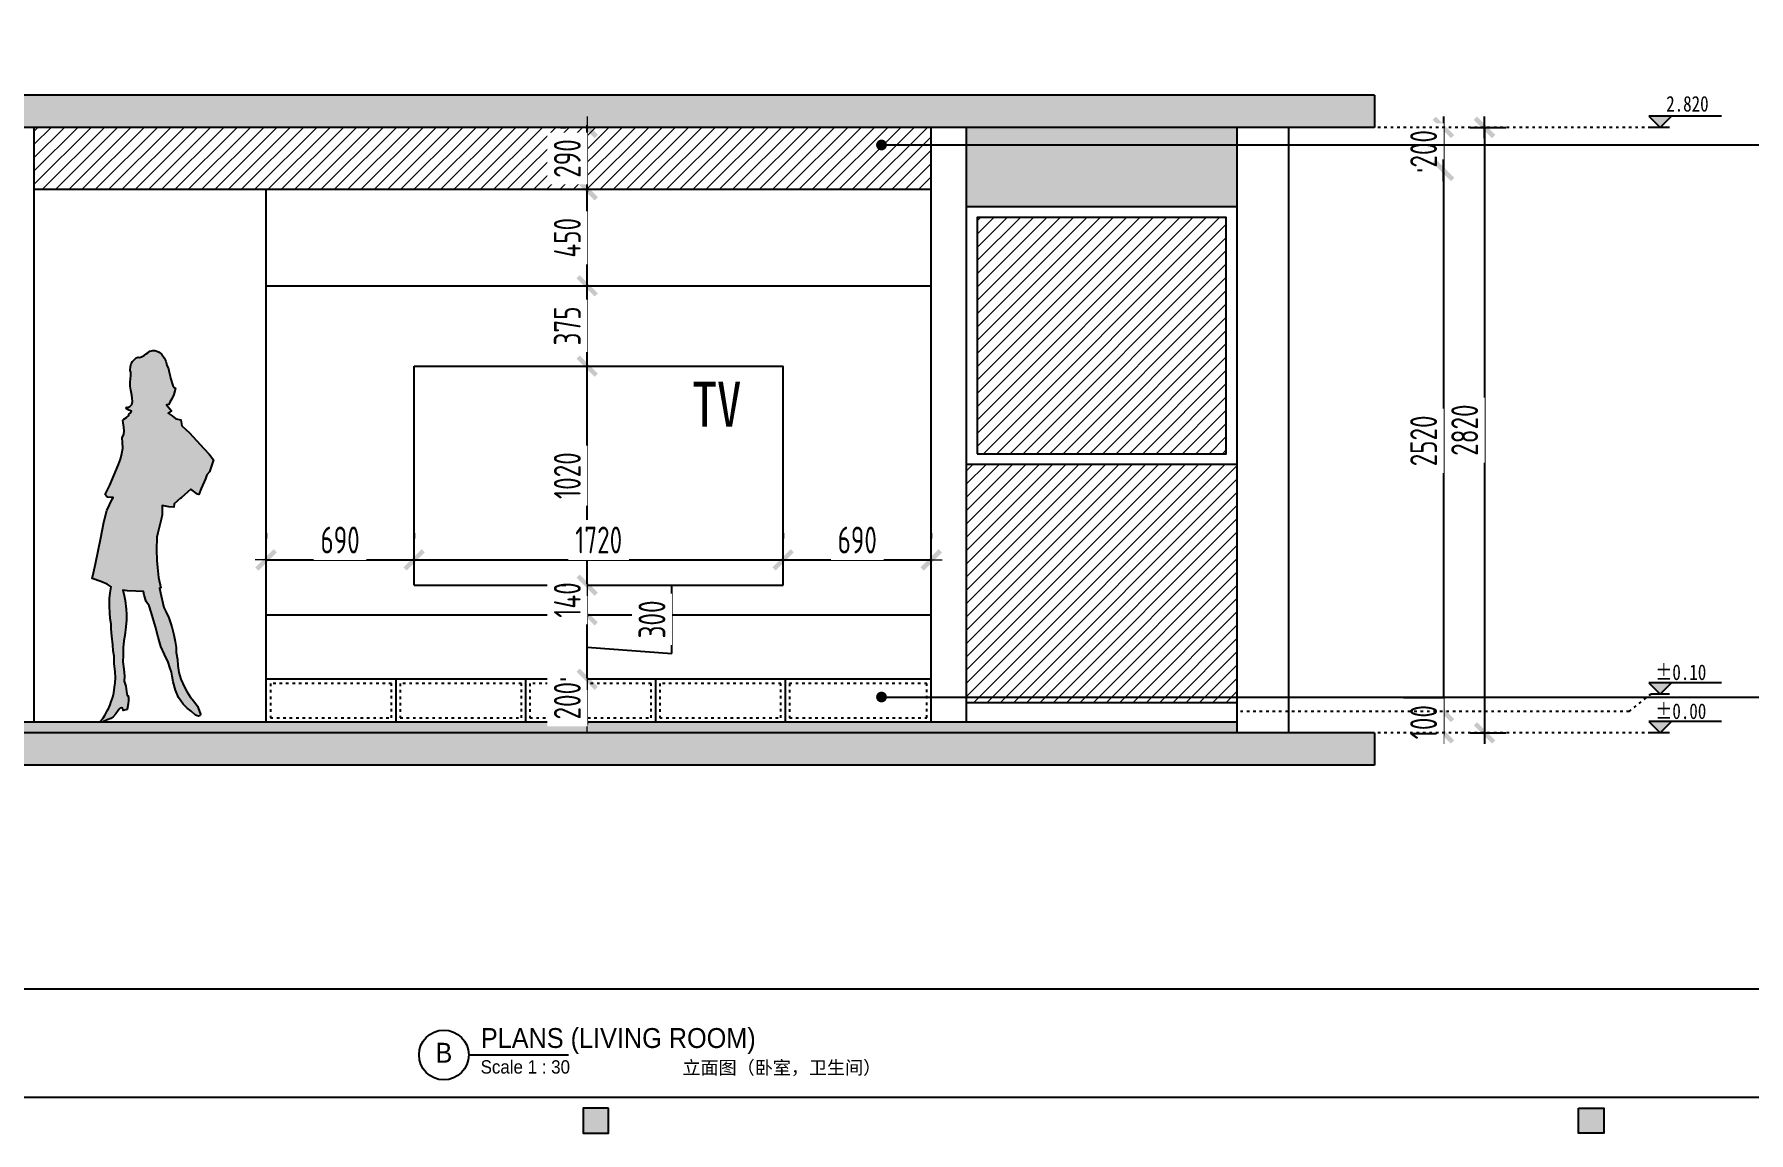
# Model space of a CAD drawing. Header units: inches. Extents: x 600 to 250244, y -404780 to 1000.
# Drawn here: x 225645 to 233634, y -304744 to -299630 of the extents above; entities that cross this region are included whole.
import ezdxf
from ezdxf.enums import TextEntityAlignment as Align
from ezdxf.xclip import XClip

# ---------------------------------------------------------------- set-up
doc = ezdxf.new("R2010")
doc.units = ezdxf.units.IN
doc.header["$MEASUREMENT"] = 0
doc.header["$XCLIPFRAME"] = 2
doc.linetypes.add('ACAD_ISO03W100', pattern=[30, 12, -18])
doc.linetypes.add('DOTE', pattern=[2.42, 2, -0.2, 0.02, -0.2])
for name, color, linetype in [('15开关布置图-YJ', 2, 'Continuous'), ('A图框', 7, 'Continuous'), ('D-ARCHI', 250, 'Continuous'), ('EL-HATCH', 136, 'Continuous'), ('IBS-003-建筑窗框', 3, 'Continuous'), ('IBS-050-建筑文字标注', 50, 'Continuous'), ('IBS-182-原建筑非承重墙', 150, 'Continuous'), ('IBS-63-原建筑窗', 63, 'Continuous'), ('IDS-040-固定高家具', 40, 'Continuous'), ('IFF-51-活动家具', 51, 'Continuous'), ('IQT-1-图框', 1, 'Continuous'), ('IRC-30-天花轮廓线', 30, 'Continuous')]:
    doc.layers.add(name, color=color, linetype=linetype)
doc.layers.add('地面铺装内线', color=251, linetype='Continuous', lineweight=5)
doc.layers.add('天棚材质标注', color=2, linetype='Continuous', lineweight=5)
doc.styles.add('HBA-DIMT', font='ARCHS.SHX', dxfattribs={"width": 0.8})
doc.styles.add('OPT', font='OPUSTN-H.SHX')
doc.styles.get("Standard").update_dxf_attribs({"font": 'arial.ttf'})
doc.styles.add('宋体', font='SimSun.ttf', dxfattribs={"width": 0.8})
doc.dimstyles.new('HBA_40', dxfattribs={"dimscale": 50, "dimtxt": 2.5, "dimasz": 0.1, "dimexe": 2, "dimexo": 2.5, "dimgap": 0.6, "dimtad": 1, "dimdec": 0, "dimrnd": 5, "dimzin": 0, "dimtxsty": 'HBA-DIMT', "dimblk": 'HBA_DIMENSION_TICK', "dimblk1": 'HBA_DIMENSION_TICK', "dimblk2": 'HBA_DIMENSION_TICK', "dimcen": 0.125, "dimclrd": 44, "dimclre": 44, "dimclrt": 2, "dimadec": 0, "dimazin": 0, "dimtfac": 1, "dimtdec": 0, "dimtix": 1, "dimtmove": 1, "dimatfit": 3, "dimldrblk": 'HBA_Leader_Dot', "dimfxl": 0, "dimtvp": 1, "dimtfill": 1, "dimtolj": 1, "dimtzin": 0, "dimarcsym": 0})
pattern_1 = [(45, (-75.607, 0), (-30.9359217, 30.9359217), [])]

# ---------------------------------------------------------------- blocks, each defined once
blk = doc.blocks.new('thytyhy')
at = {"layer": 'D-ARCHI', "color": 251, "linetype": 'DOTE', "lineweight": 5, "ltscale": 200}
for p, q in [((283241.1, -275458.4), (262913.9, -275458.4)), ((283241.1, -276968.6), (262901.1, -276968.6)), ((283241.1, -280178.6), (262913.9, -280178.6))]:
    blk.add_line(p, q, dxfattribs=at)
at = {"layer": 'IBS-003-建筑窗框', "color": 251, "ltscale": 10}
for p, q in [((277721.1, -275338.4), (272181.1, -275338.4)), ((277491.1, -275578.4), (272421.1, -275578.4))]:
    blk.add_line(p, q, dxfattribs=at)
at = {"layer": 'IBS-63-原建筑窗'}
blk.add_line((277611.1, -275458.4), (272301.1, -275458.4), dxfattribs=at)
blk = doc.blocks.new('gegeg')
at = {"layer": 'A图框'}
h = blk.add_hatch(color=256, dxfattribs=at)
h.dxf.hatch_style = 1
h.paths.add_polyline_path([(147800, -57733), (147975, -57733), (147975, -57558), (147800, -57558)])
h = blk.add_hatch(color=256, dxfattribs=at)
h.dxf.hatch_style = 1
h.paths.add_polyline_path([(154931, -57558), (154756, -57558), (154756, -57733), (154931, -57733)])
blk.add_line((133887, -57482), (161887, -57482), dxfattribs=at)
for points in [[(147975, -57558), (147800, -57558), (147800, -57733), (147975, -57733)], [(154756, -57558), (154931, -57558), (154931, -57733), (154756, -57733)]]:
    blk.add_lwpolyline(points, close=True, dxfattribs=at)
blk = doc.blocks.new('TITLE')
at = {"color": 0}
blk.add_line((0, 0), (30.14, 0), dxfattribs=at)
at = {"color": 160}
blk.add_circle((-7.5, 0), 7.5, dxfattribs=at)
at = {"color": 0, "style": 'OPT', "width": 0.95}
for tag, p, height in [('TITLE', (3.68, 2.12), 6), ('SCALE', (3.6, -5.61), 4.02)]:
    blk.add_attdef(tag, p, '', height=height, dxfattribs=at)
blk.add_attdef('NO', text='', height=6, dxfattribs=at).set_placement((-7.5, 0), align=Align.MIDDLE_CENTER)
blk = doc.blocks.new('HBA_DIMENSION_TICK')
at = {"color": 0, "linetype": 'ByBlock'}
for p, q in [((-10, 0), (0, 0)), ((0, 0), (10, 0))]:
    blk.add_line(p, q, dxfattribs=at)
at = {"color": 50, "linetype": 'ByBlock'}
blk.add_solid([(-10, -7), (-7, -10), (7, 10), (10, 7)], dxfattribs=at)
blk = doc.blocks.new('*D863')
at = {"color": 44, "lineweight": -2, "ltscale": 3, "transparency": 16777216}
for p, q in [((232091.3, -300062.8), (232111.8, -300062.8)), ((232211.8, -300057.8), (232211.8, -300052.8)), ((232211.8, -300062.8), (232211.8, -300262.8)), ((232091.3, -300262.8), (232111.8, -300262.8)), ((232211.8, -300267.8), (232211.8, -300272.8))]:
    blk.add_line(p, q, dxfattribs=at)
at = {"color": 44, "lineweight": -2, "ltscale": 3, "transparency": 16777216, "xscale": 5, "yscale": 5, "zscale": 5}
for p, rotation in [((232211.8, -300062.8), 270), ((232211.8, -300262.8), 90)]:
    blk.add_blockref('HBA_DIMENSION_TICK', p, dxfattribs=dict(at, rotation=rotation))
at = {"color": 2, "ltscale": 3, "transparency": 16777216, "insert": (232119.3, -300162.8), "char_height": 125, "attachment_point": 5, "rotation": 90, "style": 'HBA-DIMT', "bg_fill": 3, "box_fill_scale": 1.25, "bg_fill_color": 256, "bg_fill_true_color": 13158600, "bg_fill_transparency": 0}
blk.add_mtext('\\A1;200', dxfattribs=at)
at = {"layer": 'Defpoints', "color": 0, "ltscale": 3, "transparency": 16777216}
for p in [(232216.3, -300062.8), (232211.8, -300262.8), (232216.3, -300262.8)]:
    blk.add_point(p, dxfattribs=at)
blk = doc.blocks.new('HBA_Leader_Dot')
at = {"color": 0, "linetype": 'ByBlock'}
blk.add_line((-5, 0), (-10, 0), dxfattribs=at)
at = {"color": 0, "linetype": 'ByBlock', "const_width": 5}
blk.add_lwpolyline([(-2.5, 0, 1), (2.5, 0, 1)], format="xyb", close=True, dxfattribs=at)
blk = doc.blocks.new('*D864')
at = {"color": 44, "lineweight": -2, "ltscale": 3, "transparency": 16777216}
for p, q in [((232091.3, -300262.8), (232111.8, -300262.8)), ((232211.8, -300267.8), (232211.8, -302777.8)), ((232086.8, -302782.8), (232111.8, -302782.8))]:
    blk.add_line(p, q, dxfattribs=at)
at = {"layer": 'Defpoints', "color": 0, "ltscale": 3, "transparency": 16777216}
for p in [(232216.3, -300262.8), (232211.8, -302782.8), (232211.8, -302782.8)]:
    blk.add_point(p, dxfattribs=at)
at = {"color": 44, "lineweight": -2, "ltscale": 3, "transparency": 16777216, "xscale": 5, "yscale": 5, "zscale": 5}
for p, rotation in [((232211.8, -300262.8), 90), ((232211.8, -302782.8), 270)]:
    blk.add_blockref('HBA_DIMENSION_TICK', p, dxfattribs=dict(at, rotation=rotation))
at = {"color": 2, "ltscale": 3, "transparency": 16777216, "insert": (232119.3, -301522.8), "char_height": 125, "attachment_point": 5, "rotation": 90, "style": 'HBA-DIMT', "bg_fill": 3, "box_fill_scale": 1.25, "bg_fill_color": 256, "bg_fill_true_color": 13158600, "bg_fill_transparency": 0}
blk.add_mtext('\\A1;2520', dxfattribs=at)
blk = doc.blocks.new('*D865')
at = {"color": 44, "lineweight": -2, "ltscale": 3, "transparency": 16777216}
for p, q in [((232086.8, -302782.8), (232111.8, -302782.8)), ((232211.8, -302777.8), (232211.8, -302772.8)), ((232211.8, -302782.8), (232211.8, -302882.8)), ((232086.8, -302882.8), (232111.8, -302882.8)), ((232211.8, -302887.8), (232211.8, -302892.8))]:
    blk.add_line(p, q, dxfattribs=at)
at = {"color": 44, "lineweight": -2, "ltscale": 3, "transparency": 16777216, "xscale": 5, "yscale": 5, "zscale": 5}
for p, rotation in [((232211.8, -302782.8), 270), ((232211.8, -302882.8), 90)]:
    blk.add_blockref('HBA_DIMENSION_TICK', p, dxfattribs=dict(at, rotation=rotation))
at = {"color": 2, "ltscale": 3, "transparency": 16777216, "insert": (232119.3, -302832.8), "char_height": 125, "attachment_point": 5, "rotation": 90, "style": 'HBA-DIMT', "bg_fill": 3, "box_fill_scale": 1.25, "bg_fill_color": 256, "bg_fill_true_color": 13158600, "bg_fill_transparency": 0}
blk.add_mtext('\\A1;100', dxfattribs=at)
at = {"layer": 'Defpoints', "color": 0, "ltscale": 3, "transparency": 16777216}
for p in [(232211.8, -302782.8), (232211.8, -302882.8), (232211.8, -302882.8)]:
    blk.add_point(p, dxfattribs=at)
blk = doc.blocks.new('*D866')
at = {"color": 44, "lineweight": -2, "ltscale": 3, "transparency": 16777216}
for p, q in [((232336.8, -300062.8), (232503.1, -300062.8)), ((232403.1, -300067.8), (232403.1, -302877.8)), ((232336.8, -302882.8), (232503.1, -302882.8))]:
    blk.add_line(p, q, dxfattribs=at)
at = {"layer": 'Defpoints', "color": 0, "ltscale": 3, "transparency": 16777216}
for p in [(232211.8, -300062.8), (232211.8, -302882.8), (232403.1, -302882.8)]:
    blk.add_point(p, dxfattribs=at)
at = {"color": 44, "lineweight": -2, "ltscale": 3, "transparency": 16777216, "xscale": 5, "yscale": 5, "zscale": 5}
for p, rotation in [((232403.1, -300062.8), 90), ((232403.1, -302882.8), 270)]:
    blk.add_blockref('HBA_DIMENSION_TICK', p, dxfattribs=dict(at, rotation=rotation))
at = {"color": 2, "ltscale": 3, "transparency": 16777216, "insert": (232310.6, -301472.8), "char_height": 125, "attachment_point": 5, "rotation": 90, "style": 'HBA-DIMT', "bg_fill": 3, "box_fill_scale": 1.25, "bg_fill_color": 256, "bg_fill_true_color": 13158600, "bg_fill_transparency": 0}
blk.add_mtext('\\A1;2820', dxfattribs=at)
blk = doc.blocks.new('A$C762F35E1')
at = {"layer": 'IBS-050-建筑文字标注', "linetype": 'ByBlock'}
h = blk.add_hatch(color=160, dxfattribs=at)
h.dxf.hatch_style = 1
h.paths.add_polyline_path([(122, 0), (0, 122), (243, 122)])
at = {"layer": 'IBS-050-建筑文字标注', "color": 160, "linetype": 'ByBlock'}
for p, q in [((0, 122), (122, 0)), ((781, 122), (0, 122)), ((223, 0), (20, 0)), ((243, 122), (122, 0))]:
    blk.add_line(p, q, dxfattribs=at)
blk = doc.blocks.new('*D868')
at = {"layer": '天棚材质标注', "color": 44, "lineweight": -2, "transparency": 16777216}
for p, q in [((228221.5, -302627.8), (228221.5, -302622.8)), ((228096.5, -302632.8), (228121.5, -302632.8)), ((228221.5, -302832.8), (228221.5, -302632.8)), ((228096.5, -302832.8), (228121.5, -302832.8)), ((228221.5, -302837.8), (228221.5, -302842.8))]:
    blk.add_line(p, q, dxfattribs=at)
at = {"layer": '天棚材质标注', "color": 44, "lineweight": -2, "transparency": 16777216, "xscale": 5, "yscale": 5, "zscale": 5}
for p, rotation in [((228221.5, -302632.8), 270), ((228221.5, -302832.8), 90)]:
    blk.add_blockref('HBA_DIMENSION_TICK', p, dxfattribs=dict(at, rotation=rotation))
at = {"layer": '天棚材质标注', "color": 2, "transparency": 16777216, "insert": (228129, -302732.8), "char_height": 125, "attachment_point": 5, "rotation": 90, "style": 'HBA-DIMT', "bg_fill": 3, "box_fill_scale": 1.25, "bg_fill_color": 256, "bg_fill_true_color": 13158600, "bg_fill_transparency": 0}
blk.add_mtext('\\A1;200', dxfattribs=at)
at = {"layer": 'Defpoints', "color": 0, "transparency": 16777216}
for p in [(228221.5, -302632.8), (228221.5, -302632.8), (228221.5, -302832.8)]:
    blk.add_point(p, dxfattribs=at)
blk = doc.blocks.new('*D869')
at = {"layer": 'Defpoints', "color": 0, "transparency": 16777216}
for p in [(228221.5, -302332.8), (228221.5, -302332.8), (228221.5, -302632.8)]:
    blk.add_point(p, dxfattribs=at)
at = {"layer": '天棚材质标注', "color": 44, "lineweight": -2, "transparency": 16777216}
for p, q in [((228615.9, -302512.8), (228615.9, -302195.7)), ((228096.5, -302332.8), (228121.5, -302332.8)), ((228221.5, -302627.8), (228221.5, -302337.8)), ((228221.5, -302482.8), (228615.9, -302512.8)), ((228096.5, -302632.8), (228121.5, -302632.8))]:
    blk.add_line(p, q, dxfattribs=at)
at = {"layer": '天棚材质标注', "color": 44, "lineweight": -2, "transparency": 16777216, "xscale": 5, "yscale": 5, "zscale": 5}
for p, rotation in [((228221.5, -302332.8), 90), ((228221.5, -302632.8), 270)]:
    blk.add_blockref('HBA_DIMENSION_TICK', p, dxfattribs=dict(at, rotation=rotation))
at = {"layer": '天棚材质标注', "color": 2, "transparency": 16777216, "insert": (228523.4, -302354.3), "char_height": 125, "attachment_point": 5, "rotation": 90, "style": 'HBA-DIMT', "bg_fill": 3, "box_fill_scale": 1.25, "bg_fill_color": 256, "bg_fill_true_color": 13158600, "bg_fill_transparency": 0}
blk.add_mtext('\\A1;300', dxfattribs=at)
blk = doc.blocks.new('*D870')
at = {"layer": '天棚材质标注', "color": 44, "lineweight": -2, "transparency": 16777216}
for p, q in [((228096.5, -302194.6), (228121.5, -302194.6)), ((228221.5, -302189.6), (228221.5, -302184.6)), ((228221.5, -302332.8), (228221.5, -302194.6)), ((228096.5, -302332.8), (228121.5, -302332.8)), ((228221.5, -302337.8), (228221.5, -302342.8))]:
    blk.add_line(p, q, dxfattribs=at)
at = {"layer": '天棚材质标注', "color": 44, "lineweight": -2, "transparency": 16777216, "xscale": 5, "yscale": 5, "zscale": 5}
for p, rotation in [((228221.5, -302194.6), 270), ((228221.5, -302332.8), 90)]:
    blk.add_blockref('HBA_DIMENSION_TICK', p, dxfattribs=dict(at, rotation=rotation))
at = {"layer": '天棚材质标注', "color": 2, "transparency": 16777216, "insert": (228129, -302263.7), "char_height": 125, "attachment_point": 5, "rotation": 90, "style": 'HBA-DIMT', "bg_fill": 3, "box_fill_scale": 1.25, "bg_fill_color": 256, "bg_fill_true_color": 13158600, "bg_fill_transparency": 0}
blk.add_mtext('\\A1;140', dxfattribs=at)
at = {"layer": 'Defpoints', "color": 0, "transparency": 16777216}
for p in [(228221.5, -302194.6), (228221.5, -302194.6), (228221.5, -302332.8)]:
    blk.add_point(p, dxfattribs=at)
blk = doc.blocks.new('*D871')
at = {"layer": 'Defpoints', "color": 0, "transparency": 16777216}
for p in [(228221.5, -301174.6), (228221.5, -301174.6), (228221.5, -302194.6)]:
    blk.add_point(p, dxfattribs=at)
at = {"layer": '天棚材质标注', "color": 44, "lineweight": -2, "transparency": 16777216}
for p, q in [((228096.5, -301174.6), (228121.5, -301174.6)), ((228221.5, -302189.6), (228221.5, -301179.6)), ((228096.5, -302194.6), (228121.5, -302194.6))]:
    blk.add_line(p, q, dxfattribs=at)
at = {"layer": '天棚材质标注', "color": 44, "lineweight": -2, "transparency": 16777216, "xscale": 5, "yscale": 5, "zscale": 5}
for p, rotation in [((228221.5, -301174.6), 90), ((228221.5, -302194.6), 270)]:
    blk.add_blockref('HBA_DIMENSION_TICK', p, dxfattribs=dict(at, rotation=rotation))
at = {"layer": '天棚材质标注', "color": 2, "transparency": 16777216, "insert": (228129, -301684.6), "char_height": 125, "attachment_point": 5, "rotation": 90, "style": 'HBA-DIMT', "bg_fill": 3, "box_fill_scale": 1.25, "bg_fill_color": 256, "bg_fill_true_color": 13158600, "bg_fill_transparency": 0}
blk.add_mtext('\\A1;1020', dxfattribs=at)
blk = doc.blocks.new('*D872')
at = {"layer": 'Defpoints', "color": 0, "transparency": 16777216}
for p in [(228221.5, -300800.7), (228221.5, -300800.7), (228221.5, -301174.6)]:
    blk.add_point(p, dxfattribs=at)
at = {"layer": '天棚材质标注', "color": 44, "lineweight": -2, "transparency": 16777216}
for p, q in [((228096.5, -300800.7), (228121.5, -300800.7)), ((228221.5, -301169.6), (228221.5, -300805.7)), ((228096.5, -301174.6), (228121.5, -301174.6))]:
    blk.add_line(p, q, dxfattribs=at)
at = {"layer": '天棚材质标注', "color": 44, "lineweight": -2, "transparency": 16777216, "xscale": 5, "yscale": 5, "zscale": 5}
for p, rotation in [((228221.5, -300800.7), 90), ((228221.5, -301174.6), 270)]:
    blk.add_blockref('HBA_DIMENSION_TICK', p, dxfattribs=dict(at, rotation=rotation))
at = {"layer": '天棚材质标注', "color": 2, "transparency": 16777216, "insert": (228129, -300987.6), "char_height": 125, "attachment_point": 5, "rotation": 90, "style": 'HBA-DIMT', "bg_fill": 3, "box_fill_scale": 1.25, "bg_fill_color": 256, "bg_fill_true_color": 13158600, "bg_fill_transparency": 0}
blk.add_mtext('\\A1;375', dxfattribs=at)
blk = doc.blocks.new('*D873')
at = {"layer": 'Defpoints', "color": 0, "transparency": 16777216}
for p in [(228221.5, -300352.8), (228221.5, -300352.8), (228221.5, -300800.7)]:
    blk.add_point(p, dxfattribs=at)
at = {"layer": '天棚材质标注', "color": 44, "lineweight": -2, "transparency": 16777216}
for p, q in [((228221.5, -300795.7), (228221.5, -300357.8)), ((228346.5, -300352.8), (228321.5, -300352.8)), ((228096.5, -300800.7), (228121.5, -300800.7))]:
    blk.add_line(p, q, dxfattribs=at)
at = {"layer": '天棚材质标注', "color": 44, "lineweight": -2, "transparency": 16777216, "xscale": 5, "yscale": 5, "zscale": 5}
for p, rotation in [((228221.5, -300352.8), 90), ((228221.5, -300800.7), 270)]:
    blk.add_blockref('HBA_DIMENSION_TICK', p, dxfattribs=dict(at, rotation=rotation))
at = {"layer": '天棚材质标注', "color": 2, "transparency": 16777216, "insert": (228129, -300576.8), "char_height": 125, "attachment_point": 5, "rotation": 90, "style": 'HBA-DIMT', "bg_fill": 3, "box_fill_scale": 1.25, "bg_fill_color": 256, "bg_fill_true_color": 13158600, "bg_fill_transparency": 0}
blk.add_mtext('\\A1;450', dxfattribs=at)
blk = doc.blocks.new('*D874')
at = {"layer": '天棚材质标注', "color": 44, "lineweight": -2, "transparency": 16777216}
for p, q in [((228096.5, -300062.8), (228121.5, -300062.8)), ((228221.5, -300057.8), (228221.5, -300052.8)), ((228221.5, -300352.8), (228221.5, -300062.8)), ((228221.5, -300357.8), (228221.5, -300362.8)), ((228346.5, -300352.8), (228321.5, -300352.8))]:
    blk.add_line(p, q, dxfattribs=at)
at = {"layer": '天棚材质标注', "color": 44, "lineweight": -2, "transparency": 16777216, "xscale": 5, "yscale": 5, "zscale": 5}
for p, rotation in [((228221.5, -300062.8), 270), ((228221.5, -300352.8), 90)]:
    blk.add_blockref('HBA_DIMENSION_TICK', p, dxfattribs=dict(at, rotation=rotation))
at = {"layer": '天棚材质标注', "color": 2, "transparency": 16777216, "insert": (228129, -300207.8), "char_height": 125, "attachment_point": 5, "rotation": 90, "style": 'HBA-DIMT', "bg_fill": 3, "box_fill_scale": 1.25, "bg_fill_color": 256, "bg_fill_true_color": 13158600, "bg_fill_transparency": 0}
blk.add_mtext('\\A1;290', dxfattribs=at)
at = {"layer": 'Defpoints', "color": 0, "transparency": 16777216}
for p in [(228221.5, -300062.8), (228221.5, -300062.8), (228221.5, -300352.8)]:
    blk.add_point(p, dxfattribs=at)
blk = doc.blocks.new('*D875')
at = {"layer": 'Defpoints', "color": 0, "transparency": 16777216}
for p in [(226725.1, -302076.9), (227415.1, -302076.9), (227415.1, -302076.9)]:
    blk.add_point(p, dxfattribs=at)
at = {"layer": '天棚材质标注', "color": 44, "lineweight": -2, "transparency": 16777216}
for p, q in [((226725.1, -301951.9), (226725.1, -301976.9)), ((227415.1, -301951.9), (227415.1, -301976.9)), ((226730.1, -302076.9), (227410.1, -302076.9))]:
    blk.add_line(p, q, dxfattribs=at)
at = {"layer": '天棚材质标注', "color": 44, "lineweight": -2, "transparency": 16777216, "xscale": 5, "yscale": 5, "zscale": 5, "rotation": 180}
blk.add_blockref('HBA_DIMENSION_TICK', (226725.1, -302076.9), dxfattribs=at)
at = {"layer": '天棚材质标注', "color": 44, "lineweight": -2, "transparency": 16777216, "xscale": 5, "yscale": 5, "zscale": 5}
blk.add_blockref('HBA_DIMENSION_TICK', (227415.1, -302076.9), dxfattribs=at)
at = {"layer": '天棚材质标注', "color": 2, "transparency": 16777216, "insert": (227070.1, -301984.4), "char_height": 125, "attachment_point": 5, "style": 'HBA-DIMT', "bg_fill": 3, "box_fill_scale": 1.25, "bg_fill_color": 256, "bg_fill_true_color": 13158600, "bg_fill_transparency": 0}
blk.add_mtext('\\A1;690', dxfattribs=at)
blk = doc.blocks.new('*D876')
at = {"layer": 'Defpoints', "color": 0, "transparency": 16777216}
for p in [(227415.1, -302076.9), (229135.1, -302076.9), (229135.1, -302076.9)]:
    blk.add_point(p, dxfattribs=at)
at = {"layer": '天棚材质标注', "color": 44, "lineweight": -2, "transparency": 16777216}
for p, q in [((227415.1, -301951.9), (227415.1, -301976.9)), ((229135.1, -301951.9), (229135.1, -301976.9)), ((227420.1, -302076.9), (229130.1, -302076.9))]:
    blk.add_line(p, q, dxfattribs=at)
at = {"layer": '天棚材质标注', "color": 44, "lineweight": -2, "transparency": 16777216, "xscale": 5, "yscale": 5, "zscale": 5, "rotation": 180}
blk.add_blockref('HBA_DIMENSION_TICK', (227415.1, -302076.9), dxfattribs=at)
at = {"layer": '天棚材质标注', "color": 44, "lineweight": -2, "transparency": 16777216, "xscale": 5, "yscale": 5, "zscale": 5}
blk.add_blockref('HBA_DIMENSION_TICK', (229135.1, -302076.9), dxfattribs=at)
at = {"layer": '天棚材质标注', "color": 2, "transparency": 16777216, "insert": (228275.1, -301984.4), "char_height": 125, "attachment_point": 5, "style": 'HBA-DIMT', "bg_fill": 3, "box_fill_scale": 1.25, "bg_fill_color": 256, "bg_fill_true_color": 13158600, "bg_fill_transparency": 0}
blk.add_mtext('\\A1;1720', dxfattribs=at)
blk = doc.blocks.new('*D877')
at = {"layer": 'Defpoints', "color": 0, "transparency": 16777216}
for p in [(229135.1, -302076.9), (229825.1, -302076.9), (229825.1, -302076.9)]:
    blk.add_point(p, dxfattribs=at)
at = {"layer": '天棚材质标注', "color": 44, "lineweight": -2, "transparency": 16777216}
for p, q in [((229135.1, -301951.9), (229135.1, -301976.9)), ((229825.1, -301951.9), (229825.1, -301976.9)), ((229140.1, -302076.9), (229820.1, -302076.9))]:
    blk.add_line(p, q, dxfattribs=at)
at = {"layer": '天棚材质标注', "color": 44, "lineweight": -2, "transparency": 16777216, "xscale": 5, "yscale": 5, "zscale": 5, "rotation": 180}
blk.add_blockref('HBA_DIMENSION_TICK', (229135.1, -302076.9), dxfattribs=at)
at = {"layer": '天棚材质标注', "color": 44, "lineweight": -2, "transparency": 16777216, "xscale": 5, "yscale": 5, "zscale": 5}
blk.add_blockref('HBA_DIMENSION_TICK', (229825.1, -302076.9), dxfattribs=at)
at = {"layer": '天棚材质标注', "color": 2, "transparency": 16777216, "insert": (229480.1, -301984.4), "char_height": 125, "attachment_point": 5, "style": 'HBA-DIMT', "bg_fill": 3, "box_fill_scale": 1.25, "bg_fill_color": 256, "bg_fill_true_color": 13158600, "bg_fill_transparency": 0}
blk.add_mtext('\\A1;690', dxfattribs=at)

msp = doc.modelspace()

# ---------------------------------------------------------------- hatches: boundary and pattern name
at = {"ltscale": 3}
h = msp.add_hatch(color=8, dxfattribs=at)
h.dxf.hatch_style = 1
h.paths.add_polyline_path([(231889.7, -300062.8), (231889.7, -299912.8), (223315.1, -299912.8), (223315.1, -300062.8)])
h = msp.add_hatch(color=8, dxfattribs=at)
h.dxf.hatch_style = 1
h.paths.add_polyline_path([(229989.5, -300062.8), (229989.5, -300432.8), (231249.7, -300432.8), (231249.7, -300062.8)])
h = msp.add_hatch(dxfattribs=at)
h.set_pattern_fill('AR-CONC', color=8)
h.set_pattern_definition([(50, (-351804.47, -67629.36), (182.18467, -15.939086), [19.05, -209.55]), (355, (-351804.47, -67629.36), (-35.24342, 191.056845), [15.24, -167.640584]), (100.451445, (-351789.3, -67630.7), (146.941247, 175.11775), [16.19001, -178.090245]), (46.1842, (-351804.47, -67578.56), (271.07904, -42.04233), [28.575, -314.325]), (96.63556, (-351781.88, -67582.07), (237.40413, 247.42612), [24.28502, -267.13561]), (351.18415, (-351804.47, -67578.56), (237.40413, 247.42612), [22.85997, -251.45973]), (21, (-351779.07, -67591.26), (151.61439, -102.265198), [19.05, -209.55]), (326, (-351779.07, -67591.26), (61.80203, 184.187966), [15.24, -167.64]), (71.451445, (-351766.44, -67599.79), (213.41642, 81.92277), [16.19001, -178.08994]), (37.5, (-351804.473, -67629.365), (3.088603, 84.555039), [0, -165.608, 0, -170.18, 0, -168.275]), (7.5, (-351804.47, -67629.365), (66.819663, 100.180575), [0, -97.028, 0, -161.798, 0, -64.135]), (327.5, (-351861.115, -67629.365), (135.590595, -5.728744), [0, -63.5, 0, -198.12, 0, -262.89]), (317.5, (-351886.52, -67629.36), (148.129181, 25.42649), [0, -82.55, 0, -131.572, 0, -186.69])])
h.paths.add_polyline_path([(223925.1, -302882.8), (231249.7, -302882.8), (231249.7, -302832.8), (223925.1, -302832.8)])
h = msp.add_hatch(color=8, dxfattribs=at)
h.dxf.hatch_style = 1
h.paths.add_polyline_path([(223315.1, -302882.8), (223315.1, -303032.8), (231889.7, -303032.8), (231889.7, -302882.8)])
at = {"layer": 'EL-HATCH'}
h = msp.add_hatch(color=160, dxfattribs=at)
h.set_gradient(color1=(39, 39, 241), color2=(184, 184, 184), tint=1)
h.paths.add_polyline_path([(226304.5, -301419.4), (226327.7, -301425.3), (226332.6, -301452.8), (226333.7, -301454.6), (226367, -301484.4), (226437.3, -301560.6), (226459.6, -301584.3), (226480.6, -301610.9), (226461.1, -301666.8), (226448.9, -301681), (226442.6, -301699.8), (226422.6, -301745.1), (226412.5, -301772.4), (226405.6, -301771.5), (226373.9, -301747.2), (226329, -301787.5), (226328.9, -301789.3), (226328.5, -301787.9), (226297.4, -301815.9), (226296.1, -301831.6), (226271.3, -301830.2), (226240.6, -301824.3), (226241.2, -301843.5), (226240.3, -301867.3), (226235.6, -301888.7), (226227.1, -301925.4), (226220.2, -301950.8), (226216.4, -301970.9), (226213.9, -302029.9), (226216.2, -302080.1), (226219.3, -302111.7), (226223.4, -302158.8), (226234.4, -302207.6), (226229, -302208.9), (226236, -302244), (226243.5, -302279.1), (226249.5, -302298.5), (226260.1, -302320.1), (226271.4, -302346.1), (226279.6, -302370.2), (226286.2, -302389.3), (226295, -302425.3), (226301.6, -302457), (226306, -302485.2), (226306, -302507.8), (226311.9, -302541.3), (226313.5, -302569.5), (226319.2, -302601.5), (226328, -302632.5), (226345.8, -302669.4), (226356.2, -302689.1), (226372.2, -302714.8), (226388.3, -302735.4), (226404.9, -302758.9), (226413.3, -302778.3), (226419.3, -302796.1), (226417.4, -302801.5), (226410.2, -302804.3), (226397, -302800.3), (226375.4, -302781.9), (226356.8, -302767.6), (226338.3, -302748.5), (226317.3, -302717.2), (226303.2, -302684.1), (226291.6, -302644.3), (226287.2, -302619.2), (226285, -302600.4), (226276.8, -302578.8), (226269, -302553.4), (226252.6, -302517.8), (226235.4, -302479.6), (226222.2, -302437.3), (226210.2, -302389.4), (226190.2, -302321.1), (226180.7, -302291.6), (226166.3, -302271.3), (226156.6, -302241.9), (226154.7, -302224.3), (226118.6, -302222), (226079.4, -302221.6), (226057.7, -302217.9), (226061.8, -302234.5), (226068.4, -302265.5), (226072.5, -302306.9), (226074.7, -302330.7), (226074.7, -302356.8), (226071.9, -302388.1), (226066.9, -302428.3), (226063.1, -302453.4), (226060, -302487), (226059.3, -302520.6), (226057.5, -302551.9), (226061.6, -302585.8), (226065, -302619), (226064.4, -302641.3), (226071, -302665.4), (226074.8, -302690.2), (226077.9, -302708.4), (226081, -302708.6), (226083.5, -302718), (226084.5, -302732.5), (226082, -302746.6), (226077.3, -302773), (226060, -302778.4), (226059.7, -302773), (226056.3, -302767.7), (226051.2, -302766.5), (226045.9, -302767.5), (226041.2, -302772.5), (226036.5, -302777.6), (226024.9, -302794.2), (226013.3, -302807.5), (226001.7, -302815.7), (225984.4, -302822.3), (225961.5, -302832.8), (225954.9, -302832.8), (225952.1, -302829.4), (225965, -302815.5), (225974.7, -302797.9), (225986.9, -302776.5), (225988.2, -302776.8), (225997.9, -302752.6), (226002.3, -302740.7), (226010.4, -302716.8), (226015.8, -302696.4), (226019.2, -302670.4), (226022.7, -302649.3), (226023.6, -302626.4), (226022, -302598.8), (226017.9, -302558.7), (226017, -302525.5), (226012.6, -302499.8), (226011, -302473.1), (226006.9, -302432.1), (226003.8, -302397.3), (226002.8, -302376.9), (225998.4, -302349.9), (225996.6, -302323.9), (225995, -302292.2), (225995.6, -302256.8), (225998.7, -302231), (226002.8, -302202.5), (225985.2, -302190.6), (225954.8, -302177.6), (225914.6, -302164), (225921.2, -302137.9), (225930.9, -302095.2), (225955.7, -301974.4), (225969.2, -301901.9), (225983.6, -301846.9), (226008, -301793.6), (226012.6, -301786.2), (225987.4, -301784.8), (225982.3, -301780.7), (225977, -301773.7), (225975.4, -301772), (225997.1, -301728.6), (226017.5, -301680.2), (226036.9, -301633.4), (226046.6, -301608.2), (226053.8, -301581.2), (226058.2, -301556.1), (226056, -301530.1), (226055.1, -301508.8), (226061.7, -301492.1), (226063.6, -301477), (226062.9, -301459.2), (226059.8, -301438.8), (226057.9, -301426.9), (226062.3, -301422.1), (226075.1, -301414.6), (226086.4, -301404.5), (226086.1, -301399.1), (226091.5, -301393.2), (226095.5, -301389.1), (226097.7, -301383.7), (226086.1, -301379.7), (226076.4, -301374.4), (226072.9, -301366.9), (226076.7, -301365.3), (226080.8, -301367.2), (226090.2, -301363.4), (226099.3, -301353.3), (226102.1, -301340.1), (226100.9, -301324.4), (226099.9, -301310.3), (226094.6, -301286.5), (226091.8, -301268), (226091.4, -301250.1), (226092.7, -301233.5), (226094.3, -301218.4), (226095.5, -301202.8), (226092.4, -301194.3), (226093.9, -301176.4), (226097.1, -301163.5), (226103, -301153.2), (226110.2, -301145.3), (226120.6, -301136.5), (226129.1, -301133.3), (226135, -301133.9), (226144.1, -301131), (226157.3, -301125), (226167, -301117.4), (226174.9, -301113), (226184.1, -301104.4), (226185.6, -301104.6), (226197.1, -301101.9), (226206.2, -301102.5), (226216.3, -301105.3), (226227, -301109.6), (226239.5, -301119.9), (226250.2, -301135.8), (226258.3, -301151.5), (226263.1, -301170.3), (226270.3, -301187.5), (226273.7, -301202.8), (226278.4, -301222), (226279.4, -301230.1), (226282.8, -301240.8), (226287.5, -301256.1), (226290.4, -301265.2), (226297, -301273.6), (226302.9, -301278), (226296, -301307.2), (226286.6, -301327), (226277.2, -301342.7), (226271.9, -301353.7), (226261.2, -301355), (226284.4, -301382.8), (226269.4, -301393.2), (226286.9, -301406.7)])
at = {"layer": '天棚材质标注'}
h = msp.add_hatch(dxfattribs=at)
h.set_pattern_fill('ANSI31', color=8, scale=350)
h.paths.add_polyline_path([(229825.1, -300352.8), (229825.1, -300062.8), (225645.1, -300062.8), (225645.1, -300352.8)])
h = msp.add_hatch(dxfattribs=at)
h.set_pattern_fill('ANSI31', color=8, scale=350)
h.set_pattern_definition(pattern_1)
h.paths.add_polyline_path([(231199.7, -301582.8), (231199.7, -300482.8), (230039.5, -300482.8), (230039.5, -301582.8)])
h = msp.add_hatch(dxfattribs=at)
h.set_pattern_fill('ANSI31', color=8, scale=350)
h.set_pattern_definition(pattern_1)
h.paths.add_polyline_path([(231249.7, -302742.8), (231249.7, -301632.8), (229989.5, -301632.8), (229989.5, -302742.8)])

# ---------------------------------------------------------------- linework, layer by layer
at = {"color": 6, "ltscale": 3}
for p, q in [((231889.7, -299912.8), (223315.1, -299912.8)), ((231889.7, -299912.8), (231889.7, -300062.8)), ((231889.7, -300062.8), (223315.1, -300062.8)), ((231249.7, -302742.8), (229989.5, -302742.8)), ((231249.7, -302832.8), (223955.1, -302832.8)), ((231889.7, -302882.8), (223315.1, -302882.8)), ((231889.7, -302882.8), (231889.7, -303032.8)), ((231889.7, -303032.8), (223315.1, -303032.8))]:
    msp.add_line(p, q, dxfattribs=at)
at = {"color": 251, "linetype": 'ACAD_ISO03W100'}
msp.add_line((233077.3, -302782.8), (233178.2, -302701.5), dxfattribs=at)
at = {"layer": 'EL-HATCH'}
msp.add_lwpolyline([(226304.5, -301419.4), (226327.7, -301425.3), (226332.6, -301452.8), (226333.7, -301454.6), (226367, -301484.4), (226437.3, -301560.6), (226459.6, -301584.3), (226480.6, -301610.9), (226461.1, -301666.8), (226448.9, -301681), (226442.6, -301699.8), (226422.6, -301745.1), (226412.5, -301772.4), (226405.6, -301771.5), (226373.9, -301747.2), (226329, -301787.5), (226328.9, -301789.3), (226328.5, -301787.9), (226297.4, -301815.9), (226296.1, -301831.6), (226271.3, -301830.2), (226240.6, -301824.3), (226241.2, -301843.5), (226240.3, -301867.3), (226235.6, -301888.7), (226227.1, -301925.4), (226220.2, -301950.8), (226216.4, -301970.9), (226213.9, -302029.9), (226216.2, -302080.1), (226219.3, -302111.7), (226223.4, -302158.8), (226234.4, -302207.6), (226229, -302208.9), (226236, -302244), (226243.5, -302279.1), (226249.5, -302298.5), (226260.1, -302320.1), (226271.4, -302346.1), (226279.6, -302370.2), (226286.2, -302389.3), (226295, -302425.3), (226301.6, -302457), (226306, -302485.2), (226306, -302507.8), (226311.9, -302541.3), (226313.5, -302569.5), (226319.2, -302601.5), (226328, -302632.5), (226345.8, -302669.4), (226356.2, -302689.1), (226372.2, -302714.8), (226388.3, -302735.4), (226404.9, -302758.9), (226413.3, -302778.3), (226419.3, -302796.1), (226417.4, -302801.5), (226410.2, -302804.3), (226397, -302800.3), (226375.4, -302781.9), (226356.8, -302767.6), (226338.3, -302748.5), (226317.3, -302717.2), (226303.2, -302684.1), (226291.6, -302644.3), (226287.2, -302619.2), (226285, -302600.4), (226276.8, -302578.8), (226269, -302553.4), (226252.6, -302517.8), (226235.4, -302479.6), (226222.2, -302437.3), (226210.2, -302389.4), (226190.2, -302321.1), (226180.7, -302291.6), (226166.3, -302271.3), (226156.6, -302241.9), (226154.7, -302224.3), (226118.6, -302222), (226079.4, -302221.6), (226057.7, -302217.9), (226061.8, -302234.5), (226068.4, -302265.5), (226072.5, -302306.9), (226074.7, -302330.7), (226074.7, -302356.8), (226071.9, -302388.1), (226066.9, -302428.3), (226063.1, -302453.4), (226060, -302487), (226059.3, -302520.6), (226057.5, -302551.9), (226061.6, -302585.8), (226065, -302619), (226064.4, -302641.3), (226071, -302665.4), (226074.8, -302690.2), (226077.9, -302708.4), (226081, -302708.6), (226083.5, -302718), (226084.5, -302732.5), (226082, -302746.6), (226077.3, -302773), (226060, -302778.4), (226059.7, -302773), (226056.3, -302767.7), (226051.2, -302766.5), (226045.9, -302767.5), (226041.2, -302772.5), (226036.5, -302777.6), (226024.9, -302794.2), (226013.3, -302807.5), (226001.7, -302815.7), (225984.4, -302822.3), (225961.5, -302832.8), (225954.9, -302832.8), (225952.1, -302829.4), (225965, -302815.5), (225974.7, -302797.9), (225986.9, -302776.5), (225988.2, -302776.8), (225997.9, -302752.6), (226002.3, -302740.7), (226010.4, -302716.8), (226015.8, -302696.4), (226019.2, -302670.4), (226022.7, -302649.3), (226023.6, -302626.4), (226022, -302598.8), (226017.9, -302558.7), (226017, -302525.5), (226012.6, -302499.8), (226011, -302473.1), (226006.9, -302432.1), (226003.8, -302397.3), (226002.8, -302376.9), (225998.4, -302349.9), (225996.6, -302323.9), (225995, -302292.2), (225995.6, -302256.8), (225998.7, -302231), (226002.8, -302202.5), (225985.2, -302190.6), (225954.8, -302177.6), (225914.6, -302164), (225921.2, -302137.9), (225930.9, -302095.2), (225955.7, -301974.4), (225969.2, -301901.9), (225983.6, -301846.9), (226008, -301793.6), (226012.6, -301786.2), (225987.4, -301784.8), (225982.3, -301780.7), (225977, -301773.7), (225975.4, -301772), (225997.1, -301728.6), (226017.5, -301680.2), (226036.9, -301633.4), (226046.6, -301608.2), (226053.8, -301581.2), (226058.2, -301556.1), (226056, -301530.1), (226055.1, -301508.8), (226061.7, -301492.1), (226063.6, -301477), (226062.9, -301459.2), (226059.8, -301438.8), (226057.9, -301426.9), (226062.3, -301422.1), (226075.1, -301414.6), (226086.4, -301404.5), (226086.1, -301399.1), (226091.5, -301393.2), (226095.5, -301389.1), (226097.7, -301383.7), (226086.1, -301379.7), (226076.4, -301374.4), (226072.9, -301366.9), (226076.7, -301365.3), (226080.8, -301367.2), (226090.2, -301363.4), (226099.3, -301353.3), (226102.1, -301340.1), (226100.9, -301324.4), (226099.9, -301310.3), (226094.6, -301286.5), (226091.8, -301268), (226091.4, -301250.1), (226092.7, -301233.5), (226094.3, -301218.4), (226095.5, -301202.8), (226092.4, -301194.3), (226093.9, -301176.4), (226097.1, -301163.5), (226103, -301153.2), (226110.2, -301145.3), (226120.6, -301136.5), (226129.1, -301133.3), (226135, -301133.9), (226144.1, -301131), (226157.3, -301125), (226167, -301117.4), (226174.9, -301113), (226184.1, -301104.4), (226185.6, -301104.6), (226197.1, -301101.9), (226206.2, -301102.5), (226216.3, -301105.3), (226227, -301109.6), (226239.5, -301119.9), (226250.2, -301135.8), (226258.3, -301151.5), (226263.1, -301170.3), (226270.3, -301187.5), (226273.7, -301202.8), (226278.4, -301222), (226279.4, -301230.1), (226282.8, -301240.8), (226287.5, -301256.1), (226290.4, -301265.2), (226297, -301273.6), (226302.9, -301278), (226296, -301307.2), (226286.6, -301327), (226277.2, -301342.7), (226271.9, -301353.7), (226261.2, -301355), (226284.4, -301382.8), (226269.4, -301393.2), (226286.9, -301406.7)], close=True, dxfattribs=at)
at = {"layer": 'IBS-182-原建筑非承重墙'}
for p, q in [((225645.1, -302832.8), (225645.1, -300062.8)), ((229825.1, -302832.8), (229825.1, -300062.8)), ((229989.5, -302832.8), (229989.5, -300062.8)), ((231249.7, -300062.8), (231249.7, -302882.8)), ((231489.7, -300062.8), (231489.7, -302882.8)), ((226725.1, -302832.8), (226725.1, -300352.8))]:
    msp.add_line(p, q, dxfattribs=at)
at = {"layer": 'IBS-63-原建筑窗'}
msp.add_line((231249.7, -301632.8), (229989.5, -301632.8), dxfattribs=at)
msp.add_lwpolyline([(230039.5, -301582.8), (231199.7, -301582.8), (231199.7, -300482.8), (230039.5, -300482.8)], close=True, dxfattribs=at)
at = {"layer": 'IDS-040-固定高家具'}
for p, q in [((226725.1, -300800.7), (229825.1, -300800.7)), ((227415.1, -301174.6), (229135.1, -301174.6)), ((227415.1, -302194.6), (227415.1, -301174.6)), ((229135.1, -302194.6), (229135.1, -301174.6)), ((227415.1, -302194.6), (229135.1, -302194.6)), ((226725.1, -302332.8), (229825.1, -302332.8))]:
    msp.add_line(p, q, dxfattribs=at)
at = {"layer": 'IDS-040-固定高家具', "linetype": 'ACAD_ISO03W100'}
for points in [[(226745.1, -302812.8), (227310, -302812.8), (227310, -302652.8), (226745.1, -302652.8)], [(227350, -302812.8), (227914.8, -302812.8), (227914.8, -302652.8), (227350, -302652.8)], [(227954.8, -302812.8), (228519.7, -302812.8), (228519.7, -302652.8), (227954.8, -302652.8)], [(228559.7, -302812.8), (229124.6, -302812.8), (229124.6, -302652.8), (228559.7, -302652.8)], [(229164.6, -302812.8), (229805.1, -302812.8), (229805.1, -302652.8), (229164.6, -302652.8)]]:
    msp.add_lwpolyline(points, close=True, dxfattribs=at)
at = {"layer": 'IFF-51-活动家具'}
for p, q in [((229825.1, -302632.8), (226725.1, -302632.8)), ((227330, -302632.8), (227330, -302832.8)), ((227934.8, -302632.8), (227934.8, -302832.8)), ((228539.7, -302632.8), (228539.7, -302832.8)), ((229144.6, -302632.8), (229144.6, -302832.8))]:
    msp.add_line(p, q, dxfattribs=at)
at = {"layer": 'IRC-30-天花轮廓线'}
for p, q in [((229825.1, -300352.8), (225645.1, -300352.8)), ((231249.7, -300432.8), (229989.5, -300432.8)), ((218693.3, -304074.9), (237830.2, -304074.9))]:
    msp.add_line(p, q, dxfattribs=at)
at = {"layer": '天棚材质标注', "color": 6}
for p in [(227330, -302632.8), (227934.8, -302632.8), (228539.7, -302632.8), (229144.6, -302632.8)]:
    msp.add_point(p, dxfattribs=at)

# ---------------------------------------------------------------- block references
at = {"layer": 'IBS-050-建筑文字标注', "color": 160, "linetype": 'ByBlock', "xscale": 0.4320000000298023, "yscale": 0.4320000000298023, "zscale": 0.4320000000298023}
for p in [(233169.4, -300062.8), (233169.4, -302701.5), (233169.4, -302882.8)]:
    msp.add_blockref('A$C762F35E1', p, dxfattribs=at)
at = {"layer": 'IQT-1-图框', "color": 50}
ref = msp.add_blockref('TITLE', (227669.4, -304382.5), dxfattribs=dict(at, xscale=15.42853268598075, yscale=15.42853268598075, zscale=15.42853268598075))
ref.add_attrib('NO', 'B', dxfattribs={"layer": '0', "color": 0, "height": 92.6, "style": 'OPT', "width": 0.95}).set_placement((227553.7, -304372.1), align=Align.MIDDLE_CENTER)
ref.add_attrib('SCALE', 'Scale 1 : 30', (227724.9, -304469), dxfattribs={"layer": '0', "color": 0, "height": 62.095, "style": 'OPT', "width": 0.95})
ref.add_attrib('TITLE', 'PLANS (LIVING ROOM)', (227726.2, -304349.8), dxfattribs={"layer": '0', "color": 0, "height": 92.571, "style": 'OPT', "width": 0.95})
at = {"layer": '天棚材质标注', "color": 6}
ref = msp.add_blockref('thytyhy', (506903.7, -24929.5), dxfattribs=dict(at, rotation=270))
XClip(ref).set_block_clipping_path([(269957.9845054456, -283743.1788301187), (273015.3766991977, -274902.6180230899)])

# ---------------------------------------------------------------- texts
at = {"layer": 'IBS-050-建筑文字标注', "style": '宋体', "width": 0.8}
for s, p in [('2.820', (233249.9, -299989.3)), ('%%P0.10', (233199.5, -302636.3)), ('%%P0.00', (233199.5, -302817.7))]:
    msp.add_text(s, height=72.58, dxfattribs=at).set_placement(p)
at = {"layer": 'IQT-1-图框', "color": 40, "insert": (228665.7, -304410.5), "char_height": 61.714, "width": 1867.374, "attachment_point": 1}
msp.add_mtext('{\\fArial Unicode MS|b0|i0|c134|p0;立面图（卧室，卫生间）}', dxfattribs=at)
at = {"layer": '地面铺装内线', "color": 50, "style": '宋体', "width": 0.8}
msp.add_text('TV', height=210, dxfattribs=at).set_placement((228711.8, -301457.1))

# ---------------------------------------------------------------- next in the draw order: block references
at = {"layer": '15开关布置图-YJ', "color": 2, "xscale": 0.6667920000009098, "yscale": 0.6667920000009098, "zscale": 0.6667920000009098}
msp.add_blockref('gegeg', (129651.7, -266250.2), dxfattribs=at)

# ---------------------------------------------------------------- next in the draw order: dimensions: what is measured, and where the dimension line sits
at = {"color": 6, "ltscale": 3}
dim = msp.add_linear_dim(base=(232211.8, -300262.8), p1=(232216.3, -300062.8), p2=(232216.3, -300262.8), angle=90, dimstyle='HBA_40', dxfattribs=at)
dim.commit()
dim.dimension.update_dxf_attribs({"geometry": '*D863', "text_midpoint": (232119.3, -300162.8)})
at = {"layer": '天棚材质标注', "color": 6}
dim = msp.add_linear_dim(base=(227415.1, -302076.9), p1=(226725.1, -302076.9), p2=(227415.1, -302076.9), dimstyle='HBA_40', dxfattribs=at)
dim.commit()
dim.dimension.update_dxf_attribs({"geometry": '*D875', "text_midpoint": (227070.1, -301984.4)})
dim = msp.add_linear_dim(base=(228221.5, -302632.8), p1=(228221.5, -302832.8), p2=(228221.5, -302632.8), angle=90, dimstyle='HBA_40', dxfattribs=at)
dim.commit()
dim.dimension.update_dxf_attribs({"geometry": '*D868', "text_midpoint": (228129, -302732.8)})

# ---------------------------------------------------------------- next in the draw order: dimensions: what is measured, and where the dimension line sits
at = {"color": 6, "ltscale": 3}
dim = msp.add_linear_dim(base=(232211.8, -302782.8), p1=(232216.3, -300262.8), p2=(232211.8, -302782.8), angle=90, dimstyle='HBA_40', dxfattribs=at)
dim.commit()
dim.dimension.update_dxf_attribs({"geometry": '*D864', "text_midpoint": (232119.3, -301522.8)})
at = {"layer": '天棚材质标注', "color": 6}
dim = msp.add_linear_dim(base=(228221.5, -302332.8), p1=(228221.5, -302632.8), p2=(228221.5, -302332.8), angle=90, dimstyle='HBA_40', dxfattribs=at)
dim.commit()
dim.dimension.update_dxf_attribs({"geometry": '*D869', "text_midpoint": (228615.9, -302482.8), "dimtype": 160})

# ---------------------------------------------------------------- next in the draw order: dimensions: what is measured, and where the dimension line sits
at = {"color": 6, "ltscale": 3}
dim = msp.add_linear_dim(base=(232211.8, -302882.8), p1=(232211.8, -302782.8), p2=(232211.8, -302882.8), angle=90, dimstyle='HBA_40', dxfattribs=at)
dim.commit()
dim.dimension.update_dxf_attribs({"geometry": '*D865', "text_midpoint": (232119.3, -302832.8)})
at = {"layer": '天棚材质标注', "color": 6}
dim = msp.add_linear_dim(base=(228221.5, -302194.6), p1=(228221.5, -302332.8), p2=(228221.5, -302194.6), angle=90, dimstyle='HBA_40', dxfattribs=at)
dim.commit()
dim.dimension.update_dxf_attribs({"geometry": '*D870', "text_midpoint": (228129, -302263.7)})

# ---------------------------------------------------------------- next in the draw order: dimensions: what is measured, and where the dimension line sits
at = {"color": 6, "ltscale": 3}
dim = msp.add_linear_dim(base=(232403.1, -302882.8), p1=(232211.8, -300062.8), p2=(232211.8, -302882.8), angle=90, dimstyle='HBA_40', dxfattribs=at)
dim.commit()
dim.dimension.update_dxf_attribs({"geometry": '*D866', "text_midpoint": (232310.6, -301472.8)})
at = {"layer": '天棚材质标注', "color": 6}
dim = msp.add_linear_dim(base=(228221.5, -301174.6), p1=(228221.5, -302194.6), p2=(228221.5, -301174.6), angle=90, dimstyle='HBA_40', dxfattribs=at)
dim.commit()
dim.dimension.update_dxf_attribs({"geometry": '*D871', "text_midpoint": (228129, -301684.6)})

# ---------------------------------------------------------------- next in the draw order: linework, layer by layer
at = {"color": 251, "linetype": 'ACAD_ISO03W100'}
for p, q in [((233178.2, -300062.8), (231780.9, -300062.8)), ((233077.3, -302782.8), (231249.7, -302782.8)), ((233178.2, -302882.8), (231249.7, -302882.8))]:
    msp.add_line(p, q, dxfattribs=at)

# ---------------------------------------------------------------- next in the draw order: dimensions: what is measured, and where the dimension line sits
at = {"layer": '天棚材质标注', "color": 6}
dim = msp.add_linear_dim(base=(228221.5, -300800.7), p1=(228221.5, -301174.6), p2=(228221.5, -300800.7), angle=90, dimstyle='HBA_40', dxfattribs=at)
dim.commit()
dim.dimension.update_dxf_attribs({"geometry": '*D872', "text_midpoint": (228129, -300987.6)})
dim = msp.add_linear_dim(base=(229135.1, -302076.9), p1=(227415.1, -302076.9), p2=(229135.1, -302076.9), dimstyle='HBA_40', dxfattribs=at)
dim.commit()
dim.dimension.update_dxf_attribs({"geometry": '*D876', "text_midpoint": (228275.1, -301984.4)})

# ---------------------------------------------------------------- next in the draw order: leaders
at = {"layer": '地面铺装内线', "color": 6}
for points in [[(229593.1, -300144.9), (235641.8, -300144.9)], [(229593.1, -302715.6), (235641.8, -302715.6)]]:
    msp.add_leader(points, dimstyle='HBA_40', override={"dimtad": 0}, dxfattribs=at)

# ---------------------------------------------------------------- next in the draw order: dimensions: what is measured, and where the dimension line sits
at = {"layer": '天棚材质标注', "color": 6}
dim = msp.add_linear_dim(base=(228221.5, -300352.8), p1=(228221.5, -300800.7), p2=(228221.5, -300352.8), angle=90, dimstyle='HBA_40', dxfattribs=at)
dim.commit()
dim.dimension.update_dxf_attribs({"geometry": '*D873', "text_midpoint": (228129, -300576.8)})
dim = msp.add_linear_dim(base=(229825.1, -302076.9), p1=(229135.1, -302076.9), p2=(229825.1, -302076.9), dimstyle='HBA_40', dxfattribs=at)
dim.commit()
dim.dimension.update_dxf_attribs({"geometry": '*D877', "text_midpoint": (229480.1, -301984.4)})

# ---------------------------------------------------------------- next in the draw order: dimensions: what is measured, and where the dimension line sits
dim = msp.add_linear_dim(base=(228221.5, -300062.8), p1=(228221.5, -300352.8), p2=(228221.5, -300062.8), angle=90, dimstyle='HBA_40', dxfattribs=at)
dim.commit()
dim.dimension.update_dxf_attribs({"geometry": '*D874', "text_midpoint": (228129, -300207.8)})

doc.saveas('drawing.dxf')
